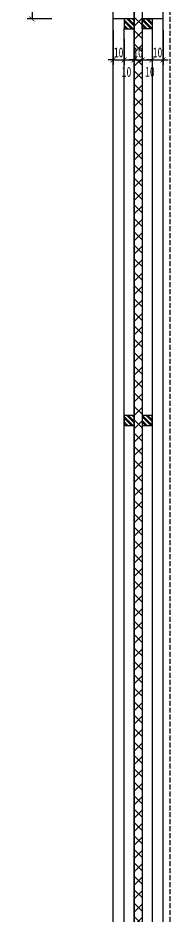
# Model space of a CAD drawing. Header units: millimetres. Extents: x 51249 to 2766742, y -599687 to -1280.
# Drawn here: x 73279 to 73432, y -120666 to -119765 of the extents above; entities that cross this region are included whole.
import ezdxf

# ---------------------------------------------------------------- set-up
doc = ezdxf.new("R2010")
doc.units = ezdxf.units.MM
doc.header["$LTSCALE"] = 10
doc.header["$PDMODE"] = 3
doc.linetypes.add('DASH', pattern=[0.35, 0.25, -0.1])
for name, color, linetype in [('D-节点填充', 250, 'Continuous'), ('D-造型细线', 146, 'Continuous'), ('F-地坪填充', 250, 'Continuous'), ('IRC-18Norm', 30, 'Continuous')]:
    doc.layers.add(name, color=color, linetype=linetype)
doc.styles.add('DIM', font='SimSun.ttf', dxfattribs={"width": 0.7})
doc.dimstyles.new('5', dxfattribs={"dimscale": 5, "dimtxt": 2, "dimasz": 1, "dimexe": 1, "dimexo": 1, "dimgap": 0.5, "dimtad": 1, "dimdec": 0, "dimrnd": 5, "dimzin": 0, "dimdsep": 46, "dimtxsty": 'DIM', "dimblk": 'ARCHTICK', "dimcen": 0, "dimclrd": 5, "dimclre": 5, "dimclrt": 35, "dimadec": 0, "dimazin": 0, "dimtfac": 0.5, "dimtdec": 0, "dimtix": 1, "dimtmove": 2, "dimatfit": 2, "dimldrblk": 'A', "dimfxl": 0, "dimtolj": 1, "dimtzin": 0, "dimlwd": -1, "dimlwe": -1, "dimarcsym": 0})

# ---------------------------------------------------------------- blocks, each defined once
blk = doc.blocks.new('_ArchTick')
at = {"color": 0, "linetype": 'ByBlock', "const_width": 0.15}
blk.add_lwpolyline([(-0.5, -0.5), (0.5, 0.5)], dxfattribs=at)
blk = doc.blocks.new('*D676')
at = {"color": 5, "ltscale": 0.15}
for p, q in [((73374.81, -119776.99), (73374.81, -119811.99)), ((73385.81, -119785.87), (73385.81, -119811.99)), ((73374.81, -119806.99), (73369.81, -119806.99)), ((73374.81, -119806.99), (73385.81, -119806.99)), ((73385.81, -119806.99), (73390.81, -119806.99))]:
    blk.add_line(p, q, dxfattribs=at)
at = {"layer": 'Defpoints', "color": 0, "ltscale": 0.15}
for p in [(73374.81, -119765.87, 0), (73385.81, -119780.87, 0), (73385.81, -119806.99)]:
    blk.add_point(p, dxfattribs=at)
at = {"color": 5, "ltscale": 0.15, "xscale": 5, "yscale": 5, "zscale": 5}
blk.add_blockref('_ArchTick', (73374.81, -119806.99), dxfattribs=at)
at = {"color": 5, "ltscale": 0.15, "xscale": 5, "yscale": 5, "zscale": 5, "rotation": 180}
blk.add_blockref('_ArchTick', (73385.81, -119806.99), dxfattribs=at)
at = {"color": 35, "ltscale": 0.15, "insert": (73380.31, -119799.49), "char_height": 10, "attachment_point": 5, "style": 'DIM'}
blk.add_mtext('\\A1;10', dxfattribs=at)
blk = doc.blocks.new('A')
for p, q in [((-0.37, 0), (-2.13, 0)), ((-1.44, 1.15), (-1.09, 1.44)), ((-1.44, 1.15), (-0.37, 0)), ((-1.44, -1.15), (-0.37, 0)), ((-1.09, 1.44), (0, 0)), ((-1.09, -1.44), (0, 0)), ((-1.44, -1.15), (-1.09, -1.44))]:
    blk.add_line(p, q)
for points in [[(-1.44, 1.15), (-1.09, 1.44), (-0.37, 0), (0, 0)], [(-1.44, -1.15), (-1.09, -1.44), (-0.37, 0), (0, 0)]]:
    blk.add_solid(points)
blk = doc.blocks.new('*D677')
at = {"color": 5, "ltscale": 0.15}
for p, q in [((73385.81, -119785.87), (73385.81, -119811.99)), ((73395.81, -119785.87), (73395.81, -119811.99)), ((73385.81, -119806.99), (73395.81, -119806.99))]:
    blk.add_line(p, q, dxfattribs=at)
at = {"layer": 'Defpoints', "color": 0, "ltscale": 0.15}
for p in [(73385.81, -119780.87, 0), (73395.81, -119780.87), (73395.81, -119806.99)]:
    blk.add_point(p, dxfattribs=at)
at = {"color": 5, "ltscale": 0.15, "xscale": 5, "yscale": 5, "zscale": 5, "rotation": 180}
blk.add_blockref('_ArchTick', (73385.81, -119806.99), dxfattribs=at)
at = {"color": 5, "ltscale": 0.15, "xscale": 5, "yscale": 5, "zscale": 5}
blk.add_blockref('_ArchTick', (73395.81, -119806.99), dxfattribs=at)
at = {"color": 35, "ltscale": 0.15, "insert": (73388.24, -119819.03), "char_height": 10, "attachment_point": 5, "style": 'DIM'}
blk.add_mtext('\\A1;10', dxfattribs=at)
blk = doc.blocks.new('*D678')
at = {"color": 5, "ltscale": 0.15}
for p, q in [((73395.81, -119785.87), (73395.81, -119811.99)), ((73403.81, -119785.87), (73403.81, -119811.99)), ((73395.81, -119806.99), (73390.81, -119806.99)), ((73395.81, -119806.99), (73403.81, -119806.99)), ((73403.81, -119806.99), (73408.81, -119806.99))]:
    blk.add_line(p, q, dxfattribs=at)
at = {"layer": 'Defpoints', "color": 0, "ltscale": 0.15}
for p in [(73395.81, -119780.87), (73403.81, -119780.87), (73403.81, -119806.99)]:
    blk.add_point(p, dxfattribs=at)
at = {"color": 5, "ltscale": 0.15, "xscale": 5, "yscale": 5, "zscale": 5}
blk.add_blockref('_ArchTick', (73395.81, -119806.99), dxfattribs=at)
at = {"color": 5, "ltscale": 0.15, "xscale": 5, "yscale": 5, "zscale": 5, "rotation": 180}
blk.add_blockref('_ArchTick', (73403.81, -119806.99), dxfattribs=at)
at = {"color": 35, "ltscale": 0.15, "insert": (73399.81, -119799.49), "char_height": 10, "attachment_point": 5, "style": 'DIM'}
blk.add_mtext('\\A1;10', dxfattribs=at)
blk = doc.blocks.new('*D679')
at = {"color": 5, "ltscale": 0.15}
for p, q in [((73403.81, -119785.87), (73403.81, -119811.99)), ((73413.81, -119785.87), (73413.81, -119811.99)), ((73403.81, -119806.99), (73413.81, -119806.99))]:
    blk.add_line(p, q, dxfattribs=at)
at = {"layer": 'Defpoints', "color": 0, "ltscale": 0.15}
for p in [(73403.81, -119780.87), (73413.81, -119780.87, 0), (73413.81, -119806.99)]:
    blk.add_point(p, dxfattribs=at)
at = {"color": 5, "ltscale": 0.15, "xscale": 5, "yscale": 5, "zscale": 5, "rotation": 180}
blk.add_blockref('_ArchTick', (73403.81, -119806.99), dxfattribs=at)
at = {"color": 5, "ltscale": 0.15, "xscale": 5, "yscale": 5, "zscale": 5}
blk.add_blockref('_ArchTick', (73413.81, -119806.99), dxfattribs=at)
at = {"color": 35, "ltscale": 0.15, "insert": (73411.65, -119818.84), "char_height": 10, "attachment_point": 5, "style": 'DIM'}
blk.add_mtext('\\A1;10', dxfattribs=at)
blk = doc.blocks.new('*D680')
at = {"color": 5, "ltscale": 0.15}
for p, q in [((73413.81, -119785.87), (73413.81, -119811.99)), ((73424.8, -119776.99), (73424.8, -119811.99)), ((73413.81, -119806.99), (73408.81, -119806.99)), ((73413.81, -119806.99), (73424.8, -119806.99)), ((73424.8, -119806.99), (73429.8, -119806.99))]:
    blk.add_line(p, q, dxfattribs=at)
at = {"layer": 'Defpoints', "color": 0, "ltscale": 0.15}
for p in [(73424.8, -119765.87, 0), (73413.81, -119780.87, 0), (73424.8, -119806.99)]:
    blk.add_point(p, dxfattribs=at)
at = {"color": 5, "ltscale": 0.15, "xscale": 5, "yscale": 5, "zscale": 5}
blk.add_blockref('_ArchTick', (73413.81, -119806.99), dxfattribs=at)
at = {"color": 5, "ltscale": 0.15, "xscale": 5, "yscale": 5, "zscale": 5, "rotation": 180}
blk.add_blockref('_ArchTick', (73424.8, -119806.99), dxfattribs=at)
at = {"color": 35, "ltscale": 0.15, "insert": (73419.3, -119799.49), "char_height": 10, "attachment_point": 5, "style": 'DIM'}
blk.add_mtext('\\A1;10', dxfattribs=at)
blk = doc.blocks.new('*D681')
at = {"color": 5, "ltscale": 0.15}
for p, q in [((73313.54, -119643.87), (73288.54, -119643.87)), ((73293.54, -119643.87), (73293.54, -119765.87)), ((73313.54, -119765.87), (73288.54, -119765.87))]:
    blk.add_line(p, q, dxfattribs=at)
at = {"layer": 'Defpoints', "color": 0, "ltscale": 0.15}
for p in [(73338.28, -119643.87), (73293.54, -119765.87), (73374.81, -119765.87, 0)]:
    blk.add_point(p, dxfattribs=at)
at = {"color": 5, "ltscale": 0.15, "xscale": 5, "yscale": 5, "zscale": 5}
for p, rotation in [((73293.54, -119643.87), 90), ((73293.54, -119765.87), 270)]:
    blk.add_blockref('_ArchTick', p, dxfattribs=dict(at, rotation=rotation))
at = {"color": 35, "ltscale": 0.15, "insert": (73286.04, -119704.87), "char_height": 10, "attachment_point": 5, "rotation": 90, "style": 'DIM'}
blk.add_mtext('\\A1;120', dxfattribs=at)

msp = doc.modelspace()

# ---------------------------------------------------------------- hatches: boundary and pattern name
at = {"layer": 'D-节点填充', "ltscale": 0.15}
h = msp.add_hatch(dxfattribs=at)
h.set_pattern_fill('ANSI37', color=256, scale=3, angle=-90, style=0)
h.set_pattern_definition([(315, (73541.774, -119721.303), (6.735192, 6.735192), []), (45, (73541.774, -119721.303), (-6.735192, 6.735192), [])])
h.paths.add_polyline_path([(73403.81, -119743.54), (73403.81, -121899.7), (73395.81, -121899.7), (73395.81, -119743.54)])
at = {"layer": 'D-造型细线', "ltscale": 0.15}
h = msp.add_hatch(dxfattribs=at)
h.set_pattern_fill('ANSI32', color=256, scale=0.4, angle=-90, style=0)
h.set_pattern_definition([(315, (196373.6485, -48560.1747), (2.69407684, 2.69407684), []), (315, (196373.6485, -48561.9707), (2.69407684, 2.69407684), [])])
h.paths.add_polyline_path([(73385.81, -119775.87), (73395.8, -119775.87), (73395.8, -119765.87), (73385.81, -119765.87)])
h = msp.add_hatch(dxfattribs=at)
h.set_pattern_fill('ANSI32', color=256, scale=0.4, angle=-90, style=0)
h.set_pattern_definition([(315, (196387.6485, -48560.1747), (2.69407684, 2.69407684), []), (315, (196387.6485, -48561.9707), (2.69407684, 2.69407684), [])])
h.paths.add_polyline_path([(73403.8, -119775.87), (73413.81, -119775.87), (73413.81, -119765.87), (73403.8, -119765.87)])
h = msp.add_hatch(dxfattribs=at)
h.set_pattern_fill('ANSI32', color=256, scale=0.4, angle=-90, style=0)
h.set_pattern_definition([(315, (196373.6573, -48958.173), (2.69407684, 2.69407684), []), (315, (196373.6573, -48959.9692), (2.69407684, 2.69407684), [])])
h.paths.add_polyline_path([(73385.81, -120173.87), (73395.81, -120173.87), (73395.81, -120163.87), (73385.81, -120163.87)])
h = msp.add_hatch(dxfattribs=at)
h.set_pattern_fill('ANSI32', color=256, scale=0.4, angle=-90, style=0)
h.set_pattern_definition([(315, (196387.6573, -48958.173), (2.69407684, 2.69407684), []), (315, (196387.6573, -48959.9692), (2.69407684, 2.69407684), [])])
h.paths.add_polyline_path([(73403.81, -120173.87), (73413.81, -120173.87), (73413.81, -120163.87), (73403.81, -120163.87)])

# ---------------------------------------------------------------- linework, layer by layer
at = {"color": 2, "ltscale": 0.15, "elevation": 0}
msp.add_lwpolyline([(73403.81, -119755.04), (73403.81, -121899.7), (73395.81, -121899.7), (73395.81, -119755.04)], close=True, dxfattribs=at)
at = {"layer": 'D-造型细线', "ltscale": 0.15, "elevation": 0}
for points in [[(73385.81, -119765.87), (73385.81, -119775.87), (73395.81, -119775.87), (73395.81, -119765.87)], [(73413.81, -119765.87), (73413.81, -119775.87), (73403.81, -119775.87), (73403.81, -119765.87)], [(73385.81, -120163.87), (73385.81, -120173.87), (73395.81, -120173.87), (73395.81, -120163.87)], [(73403.81, -120163.87), (73403.81, -120173.87), (73413.81, -120173.87), (73413.81, -120163.87)]]:
    msp.add_lwpolyline(points, close=True, dxfattribs=at)
at = {"layer": 'F-地坪填充', "linetype": 'DASH', "ltscale": 2}
msp.add_line((73431.77, -122008.87, 0), (73431.77, -119645.87), dxfattribs=at)
at = {"layer": 'F-地坪填充', "ltscale": 0.15}
for p, q in [((73374.81, -121888.87, 0), (73374.81, -119765.87, 0)), ((73424.8, -121888.87, 0), (73424.8, -119765.87, 0)), ((73385.81, -121888.87, 0), (73385.81, -119775.87, 0)), ((73413.81, -119775.87, 0), (73413.81, -121888.87, 0))]:
    msp.add_line(p, q, dxfattribs=at)
at = {"layer": 'IRC-18Norm', "color": 2}
for p, q in [((73374.81, -119765.87, 0), (73374.81, -119645.87)), ((73424.8, -119765.87, 0), (73424.8, -119645.87)), ((73395.81, -119755.04, 0), (73395.81, -121899.7, 0)), ((73403.81, -119755.04, 0), (73403.81, -121899.7, 0)), ((73395.81, -119765.87, 0), (73374.81, -119765.87, 0)), ((73424.8, -119765.87, 0), (73403.81, -119765.87, 0))]:
    msp.add_line(p, q, dxfattribs=at)

# ---------------------------------------------------------------- dimensions: what is measured, and where the dimension line sits
at = {"ltscale": 0.15}
dim = msp.add_linear_dim(base=(73293.54, -119765.87), p1=(73338.28, -119643.87), p2=(73374.81, -119765.87, 0), angle=90, dimstyle='5', dxfattribs=at)
dim.commit()
dim.dimension.update_dxf_attribs({"geometry": '*D681', "text_midpoint": (73286.04, -119704.87)})
at = {"color": 2, "ltscale": 0.15}
for base, p1, p2, picture, middle in [((73385.81, -119806.99), (73374.81, -119765.87, 0), (73385.81, -119780.87, 0), '*D676', (73380.31, -119799.49)), ((73424.8, -119806.99), (73413.81, -119780.87, 0), (73424.8, -119765.87, 0), '*D680', (73419.3, -119799.49))]:
    dim = msp.add_linear_dim(base=base, p1=p1, p2=p2, dimstyle='5', override={"dimfxl": 6}, dxfattribs=at)
    dim.commit()
    dim.dimension.update_dxf_attribs({"geometry": picture, "text_midpoint": middle})
for base, p1, p2, picture, middle in [((73395.81, -119806.99), (73385.81, -119780.87, 0), (73395.81, -119780.87), '*D677', (73388.24, -119819.03)), ((73413.81, -119806.99), (73403.81, -119780.87), (73413.81, -119780.87, 0), '*D679', (73411.65, -119818.84))]:
    dim = msp.add_linear_dim(base=base, p1=p1, p2=p2, dimstyle='5', override={"dimfxl": 6}, dxfattribs=at)
    dim.commit()
    dim.dimension.update_dxf_attribs({"geometry": picture, "text_midpoint": middle, "dimtype": 160})
dim = msp.add_linear_dim(base=(73403.81, -119806.99), p1=(73395.81, -119780.87), p2=(73403.81, -119780.87), text='10', dimstyle='5', override={"dimfxl": 6}, dxfattribs=at)
dim.commit()
dim.dimension.update_dxf_attribs({"geometry": '*D678', "text_midpoint": (73399.81, -119799.49)})

doc.saveas('drawing.dxf')
